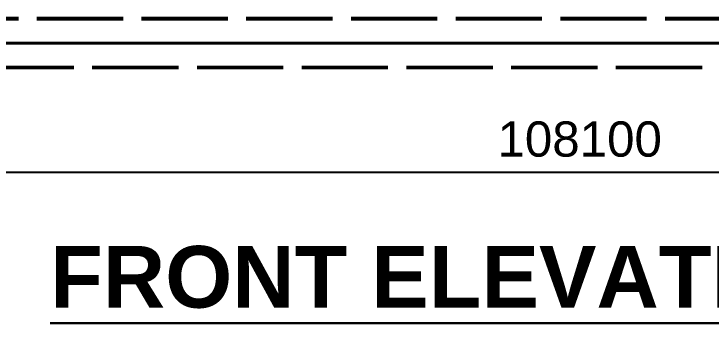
# Model space of a CAD drawing. Header units: millimetres. Extents: x -6059 to 111124, y -4267 to 4924.
# Drawn here: x 50810 to 54802, y -1782 to -9 of the extents above; entities that cross this region are included whole.
import ezdxf
from ezdxf.enums import TextEntityAlignment as Align

# ---------------------------------------------------------------- set-up
doc = ezdxf.new("R2010")
doc.units = ezdxf.units.MM
doc.linetypes.add('DASH_494_106', pattern=[599.722222, 493.888889, -105.833333])
for name, color, linetype in [('ANNOTATIONS', 7, 'Continuous'), ('DIMENSIONS', 7, 'Continuous'), ('GEOFAB', 5, 'Continuous')]:
    doc.layers.add(name, color=color, linetype=linetype)
doc.styles.add('ARIAL', font='arial.ttf')
doc.styles.add('ARIAL_BOLD', font='arialbd.ttf')
doc.dimstyles.get("Standard").update_dxf_attribs({"dimtxt": 2.5, "dimasz": 2.5, "dimexe": 1.25, "dimexo": 0.625, "dimtad": 1, "dimcen": 2.5, "dimazin": 3, "dimtfac": 1, "dimtmove": 0, "dimatfit": 3})

msp = doc.modelspace()

# ---------------------------------------------------------------- linework, layer by layer
at = {"layer": 'ANNOTATIONS', "lineweight": 30}
msp.add_line((51017.8, -1781.5), (57082.2, -1781.5), dxfattribs=at)
at = {"layer": 'GEOFAB', "color": 6, "lineweight": 40}
msp.add_line((-176.4, -176.4), (108276.4, -176.4), dxfattribs=at)
at = {"layer": 'GEOFAB', "color": 5, "linetype": 'DASH_494_106', "lineweight": 50}
msp.add_line((-317.5, -317.5), (108417.5, -317.5), dxfattribs=at)
at = {"layer": 'GEOFAB', "color": 5, "linetype": 'DASH_494_106', "lineweight": 53}
msp.add_lwpolyline([(-35.3, -35.3), (108135.3, -35.3), (108135.3, 2375.3), (-35.3, 2375.3)], close=True, dxfattribs=at)

# ---------------------------------------------------------------- texts
at = {"layer": 'ANNOTATIONS', "style": 'ARIAL_BOLD'}
msp.add_text('FRONT ELEVATION VIEW', height=353.624, dxfattribs=at).set_placement((54050, -1693.3), align=Align.CENTER)

# ---------------------------------------------------------------- dimensions: what is measured, and where the dimension line sits
at = {"layer": 'DIMENSIONS'}
msp.add_linear_dim(base=(0, -917.2), p1=(0, -317.5), p2=(108100, -317.5), dimstyle='Standard', override={"dimtxt": 202.071111, "dimasz": 158.75, "dimexe": 105.833333, "dimexo": 0, "dimgap": 88.194444, "dimtad": 1, "dimtih": 0, "dimtoh": 0, "dimdec": 0, "dimtxsty": 'ARIAL', "dimclrd": 7, "dimclre": 7, "dimclrt": 7}, dxfattribs=at).render()

doc.saveas('drawing.dxf')
